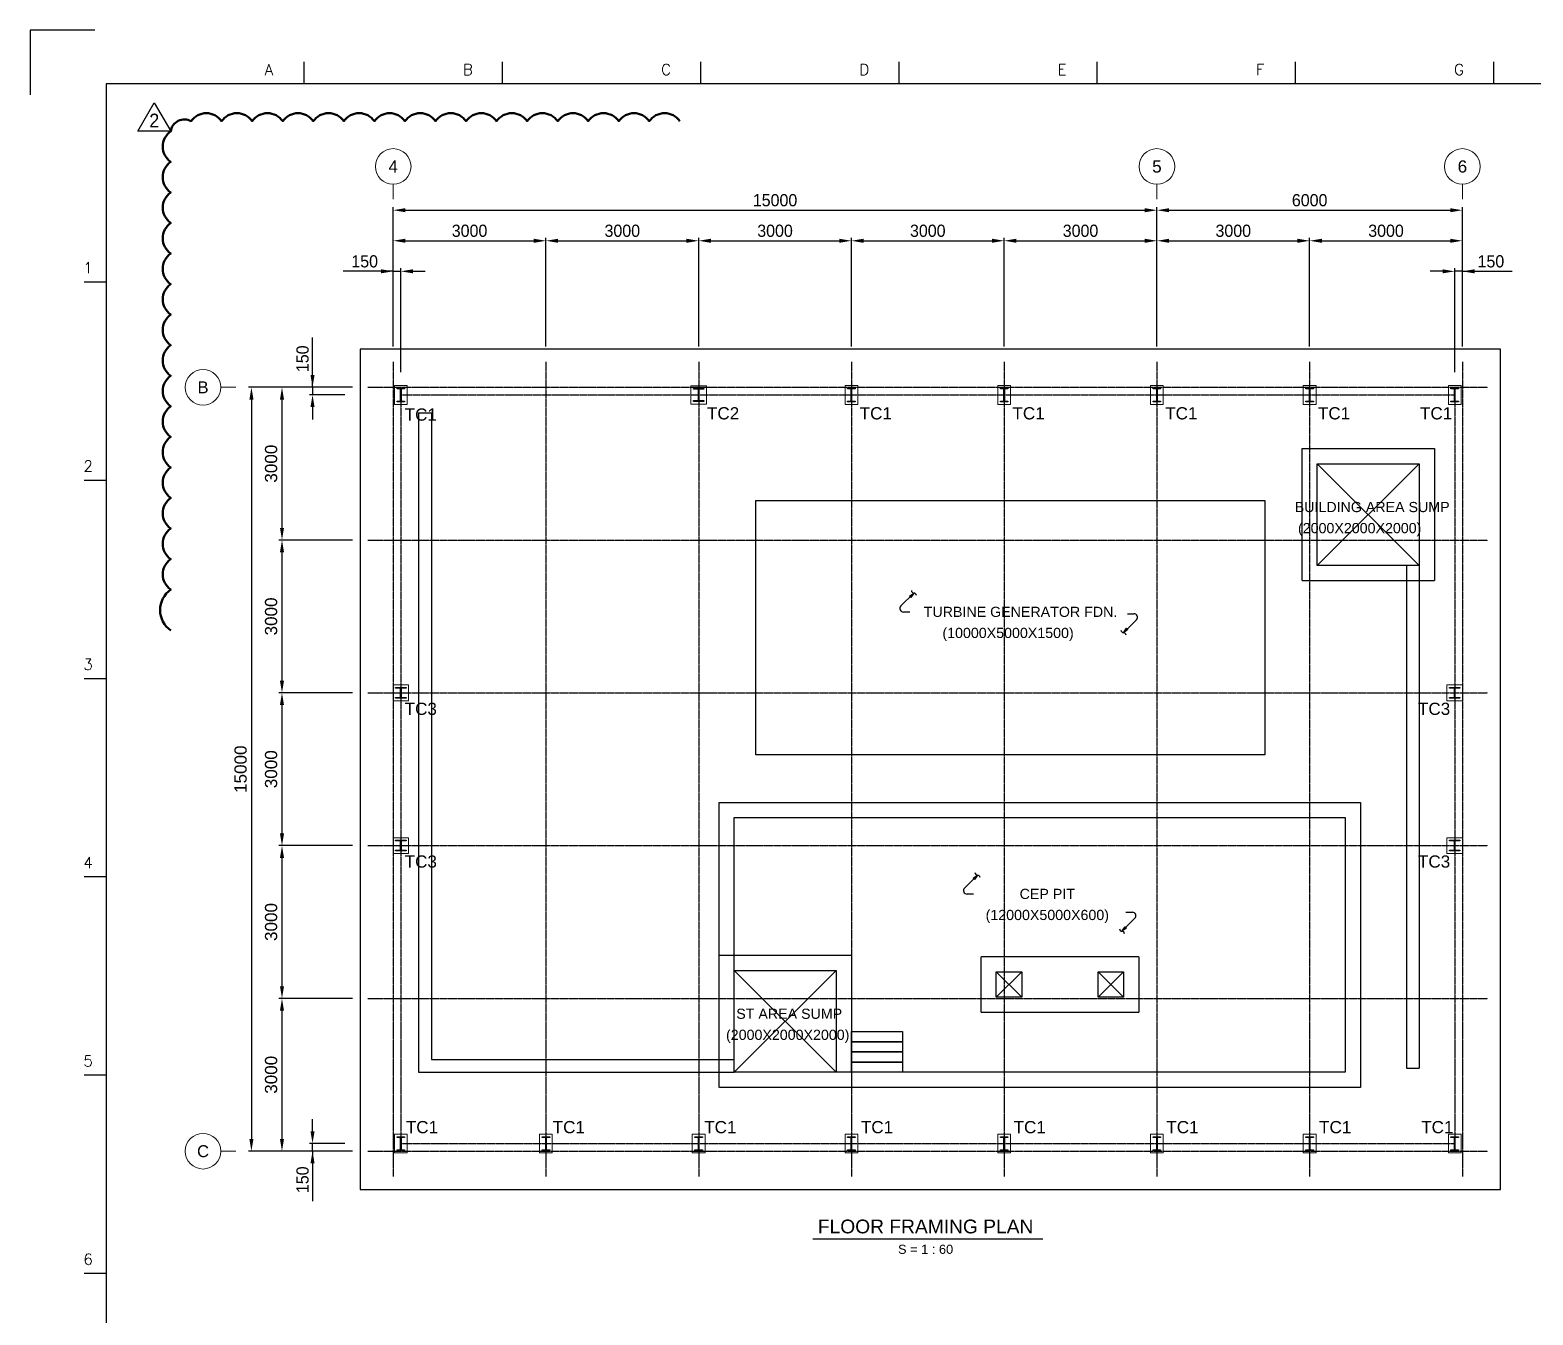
# Model space of a CAD drawing. Header units: millimetres. Extents: x 0 to 153097, y 17753 to 125268.
# Drawn here: x 0 to 29518, y 100038 to 125268 of the extents above; entities that cross this region are included whole.
import ezdxf
from ezdxf.enums import TextEntityAlignment as Align

# ---------------------------------------------------------------- set-up
doc = ezdxf.new("R2010")
doc.units = ezdxf.units.MM
doc.header["$LTSCALE"] = 50
for name, pattern in [('CENTER', [2, 1.25, -0.25, 0.25, -0.25]), ('HIDDEN', [0.375, 0.25, -0.125]), ('PHANTOM2', [31.75, 15.875, -3.175, 3.175, -3.175, 3.175, -3.175])]:
    doc.linetypes.add(name, pattern=pattern)
doc.layers.get('Defpoints').update_dxf_attribs({"color": 140})
for name, color, linetype in [('1', 7, 'Continuous'), ('1CEN', 20, 'CENTER'), ('C_BLOCK', 7, 'Continuous'), ('C_CEN', 1, 'CENTER'), ('C_CONC', 3, 'Continuous'), ('C_STEEL', 2, 'Continuous'), ('C_TEXT_01', 2, 'Continuous'), ('CONC', 3, 'Continuous'), ('DIM-SCALE', 7, 'Continuous'), ('TAN-TIT', 30, 'Continuous'), ('TITLE', 7, 'Continuous')]:
    doc.layers.add(name, color=color, linetype=linetype)
for name, color, linetype, lineweight in [('Base Plate', 2, 'Continuous', 0), ('C_MARK', 2, 'Continuous', 0), ('C_REV', 4, 'Continuous', 50)]:
    doc.layers.add(name, color=color, linetype=linetype, lineweight=lineweight)
doc.styles.add('Arial', font='arial.ttf')
doc.styles.add('COM', font='COMPLEX', dxfattribs={"height": 5})
doc.styles.add('돋움', font='')
doc.styles.get('돋움').set_extended_font_data('Dotum')
doc.dimstyles.new('일반도면_0050', dxfattribs={"dimtxt": 200, "dimasz": 200, "dimexe": 50, "dimexo": 250, "dimgap": 75, "dimtad": 1, "dimdec": 0, "dimzin": 0, "dimdsep": 46, "dimtxsty": 'Arial', "dimcen": -250, "dimclrd": 7, "dimclre": 7, "dimclrt": 2, "dimadec": 0, "dimazin": 0, "dimtfac": 1, "dimtdec": 0, "dimtix": 1, "dimtmove": 2, "dimatfit": 3, "dimfxl": 1, "dimtolj": 1, "dimtzin": 0, "dimarcsym": 0})
doc.dimstyles.new('일반도면_0060', dxfattribs={"dimtxt": 240, "dimasz": 240, "dimexe": 60, "dimexo": 300, "dimgap": 75, "dimtad": 1, "dimdec": 0, "dimzin": 0, "dimdsep": 46, "dimtxsty": '돋움', "dimcen": -300, "dimclrd": 7, "dimclre": 7, "dimclrt": 2, "dimadec": 8, "dimazin": 0, "dimtfac": 1, "dimtdec": 0, "dimtix": 1, "dimtmove": 2, "dimatfit": 3, "dimfxl": 1, "dimtolj": 1, "dimtzin": 0, "dimarcsym": 0})

# ---------------------------------------------------------------- blocks, each defined once
blk = doc.blocks.new('BORDER')
at = {"layer": 'TAN-TIT', "linetype": 'Continuous'}
for p, q in [((4241, 168200), (0, 168200)), ((0, 168200), (0, 163959))]:
    blk.add_line(p, q, dxfattribs=at)
at = {"layer": 'TAN-TIT'}
for p, q in [((17955, 164680), (17955, 166122)), ((30934, 164680), (30934, 166122)), ((43912, 164680), (43912, 166122)), ((56891, 164680), (56891, 166122)), ((69870, 164680), (69870, 166122)), ((82848, 164680), (82848, 166122)), ((95827, 164680), (95827, 166122)), ((4977, 164680), (4977, 3520)), ((232823, 164680), (4977, 164680)), ((4977, 151701), (3534, 151701)), ((4977, 138723), (3534, 138723)), ((4977, 125744), (3534, 125744)), ((4977, 112766), (3534, 112766)), ((4977, 99787), (3534, 99787)), ((4977, 86808), (3534, 86808))]:
    blk.add_line(p, q, dxfattribs=at)
at = {"layer": 'TAN-TIT', "style": 'COM'}
for s, p in [('A', (15359, 165257)), ('B', (28338, 165257)), ('C', (41317, 165257)), ('D', (54295, 165257)), ('E', (67274, 165257)), ('F', (80253, 165257)), ('G', (93231, 165257))]:
    blk.add_text(s, height=721, dxfattribs=at).set_placement(p)
for s, p in [('1', (4111, 152278)), ('1', (4111, 152278)), ('2', (4111, 139300)), ('3', (4111, 126321)), ('4', (4111, 113342)), ('5', (4111, 100364)), ('6', (4111, 87385))]:
    blk.add_text(s, height=721, dxfattribs=at).set_placement(p, align=Align.RIGHT)
blk = doc.blocks.new('cu')
at = {"layer": 'C_STEEL', "extrusion": (0, 0, -1)}
for p, q in [((-148, 267), (0, 267)), ((-148, 254), (-148, 267)), ((0, 254), (-148, 254)), ((-148, 13), (0, 13)), ((-148, 0), (-148, 13)), ((0, 0), (-148, 0)), ((-77.81, 254), (-70.19, 254)), ((-77.81, 13), (-77.81, 254)), ((-70.19, 13), (-77.81, 13)), ((-70.19, 254), (-70.19, 13)), ((0, 267), (0, 254)), ((0, 13), (0, 0)), ((5674, 262), (5878, 262)), ((5674, 246.3), (5674, 262)), ((5878, 246.3), (5674, 246.3)), ((5674, 20.7), (5878, 20.7)), ((5674, 5), (5674, 20.7)), ((5878, 5), (5674, 5)), ((5771.55, 246.3), (5780.45, 246.3)), ((5771.55, 20.7), (5771.55, 246.3)), ((5780.45, 20.7), (5771.55, 20.7)), ((5780.45, 246.3), (5780.45, 20.7)), ((5878, 262), (5878, 246.3)), ((5878, 20.7), (5878, 5)), ((8702, 267), (8850, 267)), ((8702, 254), (8702, 267)), ((8850, 254), (8702, 254)), ((8702, 13), (8850, 13)), ((8702, 0), (8702, 13)), ((8772.19, 254), (8779.81, 254)), ((8772.19, 13), (8772.19, 254)), ((8779.81, 13), (8772.19, 13)), ((8779.81, 254), (8779.81, 13)), ((8850, 267), (8850, 254)), ((8850, 13), (8850, 0)), ((11702, 267), (11850, 267)), ((11702, 254), (11702, 267)), ((11850, 254), (11702, 254)), ((11702, 13), (11850, 13)), ((11702, 0), (11702, 13)), ((11772.19, 254), (11779.81, 254)), ((11772.19, 13), (11772.19, 254)), ((11779.81, 13), (11772.19, 13)), ((11779.81, 254), (11779.81, 13)), ((11850, 267), (11850, 254)), ((11850, 13), (11850, 0)), ((14702, 267), (14850, 267)), ((14702, 254), (14702, 267)), ((14850, 254), (14702, 254)), ((14702, 13), (14850, 13)), ((14702, 0), (14702, 13)), ((14772.19, 254), (14779.81, 254)), ((14772.19, 13), (14772.19, 254)), ((14779.81, 13), (14772.19, 13)), ((14779.81, 254), (14779.81, 13)), ((14850, 267), (14850, 254)), ((14850, 13), (14850, 0)), ((17702, 267), (17850, 267)), ((17702, 254), (17702, 267)), ((17850, 254), (17702, 254)), ((17702, 13), (17850, 13)), ((17702, 0), (17702, 13)), ((17772.19, 254), (17779.81, 254)), ((17772.19, 13), (17772.19, 254)), ((17779.81, 13), (17772.19, 13)), ((17779.81, 254), (17779.81, 13)), ((17850, 267), (17850, 254)), ((17850, 13), (17850, 0)), ((20552, 267), (20700, 267)), ((20552, 254), (20552, 267)), ((20700, 254), (20552, 254)), ((20552, 13), (20700, 13)), ((20552, 0), (20552, 13)), ((20622.19, 254), (20629.81, 254)), ((20622.19, 13), (20622.19, 254)), ((20629.81, 13), (20622.19, 13)), ((20629.81, 254), (20629.81, 13)), ((20700, 267), (20700, 254)), ((20700, 13), (20700, 0)), ((8850, 0), (8702, 0)), ((11850, 0), (11702, 0)), ((14850, 0), (14702, 0)), ((17850, 0), (17702, 0)), ((20700, 0), (20552, 0)), ((-176.5, -5611.5), (28.5, -5611.5)), ((-176.5, -5625.7), (-176.5, -5611.5)), ((28.5, -5625.7), (-176.5, -5625.7)), ((-176.5, -5807.3), (28.5, -5807.3)), ((-176.5, -5821.5), (-176.5, -5807.3)), ((28.5, -5821.5), (-176.5, -5821.5)), ((-78.57, -5625.7), (-69.43, -5625.7)), ((-78.57, -5807.3), (-78.57, -5625.7)), ((-69.43, -5807.3), (-78.57, -5807.3)), ((-69.43, -5625.7), (-69.43, -5807.3)), ((28.5, -5611.5), (28.5, -5625.7)), ((28.5, -5807.3), (28.5, -5821.5)), ((20523.5, -5611.5), (20728.5, -5611.5)), ((20523.5, -5625.7), (20523.5, -5611.5)), ((20728.5, -5625.7), (20523.5, -5625.7)), ((20523.5, -5807.3), (20728.5, -5807.3)), ((20523.5, -5821.5), (20523.5, -5807.3)), ((20728.5, -5821.5), (20523.5, -5821.5)), ((20621.43, -5625.7), (20630.57, -5625.7)), ((20621.43, -5807.3), (20621.43, -5625.7)), ((20630.57, -5807.3), (20621.43, -5807.3)), ((20630.57, -5625.7), (20630.57, -5807.3)), ((20728.5, -5611.5), (20728.5, -5625.7)), ((20728.5, -5807.3), (20728.5, -5821.5)), ((-176.5, -8611.5), (28.5, -8611.5)), ((-176.5, -8625.7), (-176.5, -8611.5)), ((28.5, -8625.7), (-176.5, -8625.7)), ((-176.5, -8807.3), (28.5, -8807.3)), ((-176.5, -8821.5), (-176.5, -8807.3)), ((28.5, -8821.5), (-176.5, -8821.5)), ((-78.57, -8625.7), (-69.43, -8625.7)), ((-78.57, -8807.3), (-78.57, -8625.7)), ((-69.43, -8807.3), (-78.57, -8807.3)), ((-69.43, -8625.7), (-69.43, -8807.3)), ((28.5, -8611.5), (28.5, -8625.7)), ((28.5, -8807.3), (28.5, -8821.5)), ((20523.5, -8611.5), (20728.5, -8611.5)), ((20523.5, -8625.7), (20523.5, -8611.5)), ((20728.5, -8625.7), (20523.5, -8625.7)), ((20523.5, -8807.3), (20728.5, -8807.3)), ((20523.5, -8821.5), (20523.5, -8807.3)), ((20728.5, -8821.5), (20523.5, -8821.5)), ((20621.43, -8625.7), (20630.57, -8625.7)), ((20621.43, -8807.3), (20621.43, -8625.7)), ((20630.57, -8807.3), (20621.43, -8807.3)), ((20630.57, -8625.7), (20630.57, -8807.3)), ((20728.5, -8611.5), (20728.5, -8625.7)), ((20728.5, -8807.3), (20728.5, -8821.5)), ((-148, -14433), (0, -14433)), ((-148, -14446), (-148, -14433)), ((0, -14446), (-148, -14446)), ((-77.81, -14446), (-70.19, -14446)), ((-77.81, -14687), (-77.81, -14446)), ((-70.19, -14446), (-70.19, -14687)), ((0, -14433), (0, -14446)), ((2702, -14433), (2850, -14433)), ((2702, -14446), (2702, -14433)), ((2850, -14446), (2702, -14446)), ((2772.19, -14446), (2779.81, -14446)), ((2772.19, -14687), (2772.19, -14446)), ((2779.81, -14446), (2779.81, -14687)), ((2850, -14433), (2850, -14446)), ((5702, -14433), (5850, -14433)), ((5702, -14446), (5702, -14433)), ((5850, -14446), (5702, -14446)), ((5772.19, -14446), (5779.81, -14446)), ((5772.19, -14687), (5772.19, -14446)), ((5779.81, -14446), (5779.81, -14687)), ((5850, -14433), (5850, -14446)), ((8702, -14433), (8850, -14433)), ((8702, -14446), (8702, -14433)), ((8850, -14446), (8702, -14446)), ((8772.19, -14446), (8779.81, -14446)), ((8772.19, -14687), (8772.19, -14446)), ((8779.81, -14446), (8779.81, -14687)), ((8850, -14433), (8850, -14446)), ((11702, -14433), (11850, -14433)), ((11702, -14446), (11702, -14433)), ((11850, -14446), (11702, -14446)), ((11772.19, -14446), (11779.81, -14446)), ((11772.19, -14687), (11772.19, -14446)), ((11779.81, -14446), (11779.81, -14687)), ((11850, -14433), (11850, -14446)), ((14702, -14433), (14850, -14433)), ((14702, -14446), (14702, -14433)), ((14850, -14446), (14702, -14446)), ((14772.19, -14446), (14779.81, -14446)), ((14772.19, -14687), (14772.19, -14446)), ((14779.81, -14446), (14779.81, -14687)), ((14850, -14433), (14850, -14446)), ((17702, -14433), (17850, -14433)), ((17702, -14446), (17702, -14433)), ((17850, -14446), (17702, -14446)), ((17772.19, -14446), (17779.81, -14446)), ((17772.19, -14687), (17772.19, -14446)), ((17779.81, -14446), (17779.81, -14687)), ((17850, -14433), (17850, -14446)), ((20552, -14433), (20700, -14433)), ((20552, -14446), (20552, -14433)), ((20700, -14446), (20552, -14446)), ((20622.19, -14446), (20629.81, -14446)), ((20622.19, -14687), (20622.19, -14446)), ((20629.81, -14446), (20629.81, -14687)), ((20700, -14433), (20700, -14446)), ((-148, -14687), (0, -14687)), ((-148, -14700), (-148, -14687)), ((0, -14700), (-148, -14700)), ((-70.19, -14687), (-77.81, -14687)), ((0, -14687), (0, -14700)), ((2702, -14687), (2850, -14687)), ((2702, -14700), (2702, -14687)), ((2850, -14700), (2702, -14700)), ((2779.81, -14687), (2772.19, -14687)), ((2850, -14687), (2850, -14700)), ((5702, -14687), (5850, -14687)), ((5702, -14700), (5702, -14687)), ((5850, -14700), (5702, -14700)), ((5779.81, -14687), (5772.19, -14687)), ((5850, -14687), (5850, -14700)), ((8702, -14687), (8850, -14687)), ((8702, -14700), (8702, -14687)), ((8850, -14700), (8702, -14700)), ((8779.81, -14687), (8772.19, -14687)), ((8850, -14687), (8850, -14700)), ((11702, -14687), (11850, -14687)), ((11702, -14700), (11702, -14687)), ((11850, -14700), (11702, -14700)), ((11779.81, -14687), (11772.19, -14687)), ((11850, -14687), (11850, -14700)), ((14702, -14687), (14850, -14687)), ((14702, -14700), (14702, -14687)), ((14850, -14700), (14702, -14700)), ((14779.81, -14687), (14772.19, -14687)), ((14850, -14687), (14850, -14700)), ((17702, -14687), (17850, -14687)), ((17702, -14700), (17702, -14687)), ((17850, -14700), (17702, -14700)), ((17779.81, -14687), (17772.19, -14687)), ((17850, -14687), (17850, -14700)), ((20552, -14687), (20700, -14687)), ((20552, -14700), (20552, -14687)), ((20700, -14700), (20552, -14700)), ((20629.81, -14687), (20622.19, -14687)), ((20700, -14687), (20700, -14700))]:
    blk.add_line(p, q, dxfattribs=at)
blk = doc.blocks.new('c1')
at = {"layer": 'C_CEN', "color": 1, "ltscale": 0.1}
for p, q in [((-1250, 14700), (-1250, 0)), ((-1250, 14700), (19450, 14700)), ((19450, 14700), (19450, 0)), ((-1250, 0), (19450, 0))]:
    blk.add_line(p, q, dxfattribs=at)
at = {"layer": 'C_STEEL'}
blk.add_blockref('cu', (-1176, 14567), dxfattribs=at)
blk = doc.blocks.new('*D235')
at = {"layer": 'Defpoints', "color": 0}
for p in [(10132, 121131), (7132, 118754), (10132, 118754)]:
    blk.add_point(p, dxfattribs=at)
at = {"layer": 'DIM-SCALE', "color": 7, "lineweight": -2}
for p, q in [((7132, 119054), (7132, 121191)), ((7372, 121131), (9892, 121131)), ((10132, 119054), (10132, 121191))]:
    blk.add_line(p, q, dxfattribs=at)
at = {"layer": 'DIM-SCALE', "color": 7}
for points in [[(7372, 121171), (7372, 121091), (7132, 121131)], [(9892, 121171), (9892, 121091), (10132, 121131)]]:
    blk.add_solid(points, dxfattribs=at)
at = {"layer": 'DIM-SCALE', "color": 2, "insert": (8632, 121326), "char_height": 240, "attachment_point": 5, "style": '돋움'}
blk.add_mtext('\\A1;3000', dxfattribs=at)
blk = doc.blocks.new('*D236')
at = {"layer": 'Defpoints', "color": 0}
for p in [(13132, 121131), (10132, 118754), (13132, 118754)]:
    blk.add_point(p, dxfattribs=at)
at = {"layer": 'DIM-SCALE', "color": 7, "lineweight": -2}
for p, q in [((10132, 119054), (10132, 121191)), ((10372, 121131), (12892, 121131)), ((13132, 119054), (13132, 121191))]:
    blk.add_line(p, q, dxfattribs=at)
at = {"layer": 'DIM-SCALE', "color": 7}
for points in [[(10372, 121171), (10372, 121091), (10132, 121131)], [(12892, 121171), (12892, 121091), (13132, 121131)]]:
    blk.add_solid(points, dxfattribs=at)
at = {"layer": 'DIM-SCALE', "color": 2, "insert": (11632, 121326), "char_height": 240, "attachment_point": 5, "style": '돋움'}
blk.add_mtext('\\A1;3000', dxfattribs=at)
blk = doc.blocks.new('*D237')
at = {"layer": 'Defpoints', "color": 0}
for p in [(16132, 121131), (13132, 118754), (16132, 118754)]:
    blk.add_point(p, dxfattribs=at)
at = {"layer": 'DIM-SCALE', "color": 7, "lineweight": -2}
for p, q in [((13132, 119054), (13132, 121191)), ((13372, 121131), (15892, 121131)), ((16132, 119054), (16132, 121191))]:
    blk.add_line(p, q, dxfattribs=at)
at = {"layer": 'DIM-SCALE', "color": 7}
for points in [[(13372, 121171), (13372, 121091), (13132, 121131)], [(15892, 121171), (15892, 121091), (16132, 121131)]]:
    blk.add_solid(points, dxfattribs=at)
at = {"layer": 'DIM-SCALE', "color": 2, "insert": (14632, 121326), "char_height": 240, "attachment_point": 5, "style": '돋움'}
blk.add_mtext('\\A1;3000', dxfattribs=at)
blk = doc.blocks.new('*D238')
at = {"layer": 'Defpoints', "color": 0}
for p in [(19132, 121131), (16132, 118754), (19132, 118754)]:
    blk.add_point(p, dxfattribs=at)
at = {"layer": 'DIM-SCALE', "color": 7, "lineweight": -2}
for p, q in [((16132, 119054), (16132, 121191)), ((16372, 121131), (18892, 121131)), ((19132, 119054), (19132, 121191))]:
    blk.add_line(p, q, dxfattribs=at)
at = {"layer": 'DIM-SCALE', "color": 7}
for points in [[(16372, 121171), (16372, 121091), (16132, 121131)], [(18892, 121171), (18892, 121091), (19132, 121131)]]:
    blk.add_solid(points, dxfattribs=at)
at = {"layer": 'DIM-SCALE', "color": 2, "insert": (17632, 121326), "char_height": 240, "attachment_point": 5, "style": '돋움'}
blk.add_mtext('\\A1;3000', dxfattribs=at)
blk = doc.blocks.new('*D239')
at = {"layer": 'Defpoints', "color": 0}
for p in [(22132, 121131), (19132, 118754), (22132, 118754)]:
    blk.add_point(p, dxfattribs=at)
at = {"layer": 'DIM-SCALE', "color": 7, "lineweight": -2}
for p, q in [((19132, 119054), (19132, 121191)), ((19372, 121131), (21892, 121131)), ((22132, 119054), (22132, 121191))]:
    blk.add_line(p, q, dxfattribs=at)
at = {"layer": 'DIM-SCALE', "color": 7}
for points in [[(19372, 121171), (19372, 121091), (19132, 121131)], [(21892, 121171), (21892, 121091), (22132, 121131)]]:
    blk.add_solid(points, dxfattribs=at)
at = {"layer": 'DIM-SCALE', "color": 2, "insert": (20632, 121326), "char_height": 240, "attachment_point": 5, "style": '돋움'}
blk.add_mtext('\\A1;3000', dxfattribs=at)
blk = doc.blocks.new('*D240')
at = {"layer": 'Defpoints', "color": 0}
for p in [(25132, 121131), (22132, 118754), (25132, 118754)]:
    blk.add_point(p, dxfattribs=at)
at = {"layer": 'DIM-SCALE', "color": 7, "lineweight": -2}
for p, q in [((22132, 119054), (22132, 121191)), ((22372, 121131), (24892, 121131)), ((25132, 119054), (25132, 121191))]:
    blk.add_line(p, q, dxfattribs=at)
at = {"layer": 'DIM-SCALE', "color": 7}
for points in [[(22372, 121171), (22372, 121091), (22132, 121131)], [(24892, 121171), (24892, 121091), (25132, 121131)]]:
    blk.add_solid(points, dxfattribs=at)
at = {"layer": 'DIM-SCALE', "color": 2, "insert": (23632, 121326), "char_height": 240, "attachment_point": 5, "style": '돋움'}
blk.add_mtext('\\A1;3000', dxfattribs=at)
blk = doc.blocks.new('*D241')
at = {"layer": 'Defpoints', "color": 0}
for p in [(28132, 121131), (25132, 118754), (28132, 118754)]:
    blk.add_point(p, dxfattribs=at)
at = {"layer": 'DIM-SCALE', "color": 7, "lineweight": -2}
for p, q in [((25132, 119054), (25132, 121191)), ((25372, 121131), (27892, 121131)), ((28132, 119054), (28132, 121191))]:
    blk.add_line(p, q, dxfattribs=at)
at = {"layer": 'DIM-SCALE', "color": 7}
for points in [[(25372, 121171), (25372, 121091), (25132, 121131)], [(27892, 121171), (27892, 121091), (28132, 121131)]]:
    blk.add_solid(points, dxfattribs=at)
at = {"layer": 'DIM-SCALE', "color": 2, "insert": (26632, 121326), "char_height": 240, "attachment_point": 5, "style": '돋움'}
blk.add_mtext('\\A1;3000', dxfattribs=at)
blk = doc.blocks.new('*D242')
at = {"layer": 'Defpoints', "color": 0}
for p in [(22132, 121731), (7132, 118754), (22132, 118754)]:
    blk.add_point(p, dxfattribs=at)
at = {"layer": 'DIM-SCALE', "color": 7, "lineweight": -2}
for p, q in [((7132, 119054), (7132, 121791)), ((7372, 121731), (21892, 121731)), ((22132, 119054), (22132, 121791))]:
    blk.add_line(p, q, dxfattribs=at)
at = {"layer": 'DIM-SCALE', "color": 7}
for points in [[(7372, 121771), (7372, 121691), (7132, 121731)], [(21892, 121771), (21892, 121691), (22132, 121731)]]:
    blk.add_solid(points, dxfattribs=at)
at = {"layer": 'DIM-SCALE', "color": 2, "insert": (14632, 121926), "char_height": 240, "attachment_point": 5, "style": '돋움'}
blk.add_mtext('\\A1;15000', dxfattribs=at)
blk = doc.blocks.new('*D243')
at = {"layer": 'Defpoints', "color": 0}
for p in [(28132, 121731), (22132, 118754), (28132, 118754)]:
    blk.add_point(p, dxfattribs=at)
at = {"layer": 'DIM-SCALE', "color": 7, "lineweight": -2}
for p, q in [((22132, 119054), (22132, 121791)), ((22372, 121731), (27892, 121731)), ((28132, 119054), (28132, 121791))]:
    blk.add_line(p, q, dxfattribs=at)
at = {"layer": 'DIM-SCALE', "color": 7}
for points in [[(22372, 121771), (22372, 121691), (22132, 121731)], [(27892, 121771), (27892, 121691), (28132, 121731)]]:
    blk.add_solid(points, dxfattribs=at)
at = {"layer": 'DIM-SCALE', "color": 2, "insert": (25132, 121926), "char_height": 240, "attachment_point": 5, "style": '돋움'}
blk.add_mtext('\\A1;6000', dxfattribs=at)
blk = doc.blocks.new('*D244')
at = {"layer": 'Defpoints', "color": 0}
for p in [(7282, 120531), (7132, 118754), (7282, 118254)]:
    blk.add_point(p, dxfattribs=at)
at = {"layer": 'DIM-SCALE', "color": 7, "lineweight": -2}
for p, q in [((6892, 120531), (6652, 120531)), ((7132, 119054), (7132, 120591)), ((7132, 120531), (7282, 120531)), ((7282, 118554), (7282, 120591)), ((7522, 120531), (7762, 120531))]:
    blk.add_line(p, q, dxfattribs=at)
at = {"layer": 'DIM-SCALE', "color": 7}
for points in [[(6892, 120571), (6892, 120491), (7132, 120531)], [(7522, 120571), (7522, 120491), (7282, 120531)]]:
    blk.add_solid(points, dxfattribs=at)
at = {"layer": 'DIM-SCALE', "color": 2, "insert": (6572, 120726), "char_height": 240, "attachment_point": 5, "style": '돋움'}
blk.add_mtext('\\A1;150', dxfattribs=at)
blk = doc.blocks.new('*D245')
at = {"layer": 'Defpoints', "color": 0}
for p in [(27982, 120531), (28132, 118754), (27982, 118254)]:
    blk.add_point(p, dxfattribs=at)
at = {"layer": 'DIM-SCALE', "color": 7, "lineweight": -2}
for p, q in [((27742, 120531), (27502, 120531)), ((27982, 118554), (27982, 120591)), ((28132, 120531), (27982, 120531)), ((28132, 119054), (28132, 120591)), ((28372, 120531), (28612, 120531))]:
    blk.add_line(p, q, dxfattribs=at)
at = {"layer": 'DIM-SCALE', "color": 7}
for points in [[(27742, 120571), (27742, 120491), (27982, 120531)], [(28372, 120571), (28372, 120491), (28132, 120531)]]:
    blk.add_solid(points, dxfattribs=at)
at = {"layer": 'DIM-SCALE', "color": 2, "insert": (28692, 120726), "char_height": 240, "attachment_point": 5, "style": '돋움'}
blk.add_mtext('\\A1;150', dxfattribs=at)
blk = doc.blocks.new('*D246')
at = {"layer": 'Defpoints', "color": 0}
for p in [(6632, 118254), (4948, 115254), (6632, 115254)]:
    blk.add_point(p, dxfattribs=at)
at = {"layer": 'DIM-SCALE', "color": 7, "lineweight": -2}
for p, q in [((6332, 118254), (4888, 118254)), ((4948, 118014), (4948, 115494)), ((6332, 115254), (4888, 115254))]:
    blk.add_line(p, q, dxfattribs=at)
at = {"layer": 'DIM-SCALE', "color": 7}
for points in [[(4908, 118014), (4988, 118014), (4948, 118254)], [(4908, 115494), (4988, 115494), (4948, 115254)]]:
    blk.add_solid(points, dxfattribs=at)
at = {"layer": 'DIM-SCALE', "color": 2, "insert": (4735, 116754), "char_height": 240, "attachment_point": 5, "rotation": 90, "style": 'Arial'}
blk.add_mtext('\\A1;3000', dxfattribs=at)
blk = doc.blocks.new('*D247')
at = {"layer": 'Defpoints', "color": 0}
for p in [(6632, 115254), (4948, 112254), (6632, 112254)]:
    blk.add_point(p, dxfattribs=at)
at = {"layer": 'DIM-SCALE', "color": 7, "lineweight": -2}
for p, q in [((6332, 115254), (4888, 115254)), ((4948, 115014), (4948, 112494)), ((6332, 112254), (4888, 112254))]:
    blk.add_line(p, q, dxfattribs=at)
at = {"layer": 'DIM-SCALE', "color": 7}
for points in [[(4908, 115014), (4988, 115014), (4948, 115254)], [(4908, 112494), (4988, 112494), (4948, 112254)]]:
    blk.add_solid(points, dxfattribs=at)
at = {"layer": 'DIM-SCALE', "color": 2, "insert": (4735, 113754), "char_height": 240, "attachment_point": 5, "rotation": 90, "style": 'Arial'}
blk.add_mtext('\\A1;3000', dxfattribs=at)
blk = doc.blocks.new('*D248')
at = {"layer": 'Defpoints', "color": 0}
for p in [(6632, 112254), (4948, 109254), (6632, 109254)]:
    blk.add_point(p, dxfattribs=at)
at = {"layer": 'DIM-SCALE', "color": 7, "lineweight": -2}
for p, q in [((6332, 112254), (4888, 112254)), ((4948, 112014), (4948, 109494)), ((6332, 109254), (4888, 109254))]:
    blk.add_line(p, q, dxfattribs=at)
at = {"layer": 'DIM-SCALE', "color": 7}
for points in [[(4908, 112014), (4988, 112014), (4948, 112254)], [(4908, 109494), (4988, 109494), (4948, 109254)]]:
    blk.add_solid(points, dxfattribs=at)
at = {"layer": 'DIM-SCALE', "color": 2, "insert": (4735, 110754), "char_height": 240, "attachment_point": 5, "rotation": 90, "style": 'Arial'}
blk.add_mtext('\\A1;3000', dxfattribs=at)
blk = doc.blocks.new('*D249')
at = {"layer": 'Defpoints', "color": 0}
for p in [(6632, 109254), (4948, 106254), (6632, 106254)]:
    blk.add_point(p, dxfattribs=at)
at = {"layer": 'DIM-SCALE', "color": 7, "lineweight": -2}
for p, q in [((6332, 109254), (4888, 109254)), ((4948, 109014), (4948, 106494)), ((6332, 106254), (4888, 106254))]:
    blk.add_line(p, q, dxfattribs=at)
at = {"layer": 'DIM-SCALE', "color": 7}
for points in [[(4908, 109014), (4988, 109014), (4948, 109254)], [(4908, 106494), (4988, 106494), (4948, 106254)]]:
    blk.add_solid(points, dxfattribs=at)
at = {"layer": 'DIM-SCALE', "color": 2, "insert": (4735, 107754), "char_height": 240, "attachment_point": 5, "rotation": 90, "style": 'Arial'}
blk.add_mtext('\\A1;3000', dxfattribs=at)
blk = doc.blocks.new('*D250')
at = {"layer": 'Defpoints', "color": 0}
for p in [(6632, 106254), (4948, 103254), (6632, 103254)]:
    blk.add_point(p, dxfattribs=at)
at = {"layer": 'DIM-SCALE', "color": 7, "lineweight": -2}
for p, q in [((6332, 106254), (4888, 106254)), ((4948, 106014), (4948, 103494)), ((6332, 103254), (4888, 103254))]:
    blk.add_line(p, q, dxfattribs=at)
at = {"layer": 'DIM-SCALE', "color": 7}
for points in [[(4908, 106014), (4988, 106014), (4948, 106254)], [(4908, 103494), (4988, 103494), (4948, 103254)]]:
    blk.add_solid(points, dxfattribs=at)
at = {"layer": 'DIM-SCALE', "color": 2, "insert": (4735, 104754), "char_height": 240, "attachment_point": 5, "rotation": 90, "style": 'Arial'}
blk.add_mtext('\\A1;3000', dxfattribs=at)
blk = doc.blocks.new('*D251')
at = {"layer": 'Defpoints', "color": 0}
for p in [(6632, 118254), (4348, 103254), (6632, 103254)]:
    blk.add_point(p, dxfattribs=at)
at = {"layer": 'DIM-SCALE', "color": 7, "lineweight": -2}
for p, q in [((6332, 118254), (4288, 118254)), ((4348, 118014), (4348, 103494)), ((6332, 103254), (4288, 103254))]:
    blk.add_line(p, q, dxfattribs=at)
at = {"layer": 'DIM-SCALE', "color": 7}
for points in [[(4308, 118014), (4388, 118014), (4348, 118254)], [(4308, 103494), (4388, 103494), (4348, 103254)]]:
    blk.add_solid(points, dxfattribs=at)
at = {"layer": 'DIM-SCALE', "color": 2, "insert": (4136, 110754), "char_height": 240, "attachment_point": 5, "rotation": 90, "style": 'Arial'}
blk.add_mtext('\\A1;15000', dxfattribs=at)
blk = doc.blocks.new('S1')
at = {"layer": 'C_BLOCK', "color": 1, "linetype": 'Continuous'}
for p, q in [((1.58, 7.47), (-3.5, 2.39)), ((-0.15, 6.23), (1.58, 7.47)), ((0.1, 5.98), (-0.15, 6.23)), ((-0.04, 6.22), (1.28, 7.17)), ((-0.04, 6.22), (0.33, 5.84)), ((0.06, 6.21), (0.98, 6.87)), ((0.06, 6.21), (0.33, 5.95)), ((0.1, 5.98), (0.34, 5.74)), ((0.17, 6.21), (0.68, 6.57)), ((0.17, 6.21), (0.32, 6.06)), ((0.68, 6.57), (0.32, 6.06)), ((1.28, 7.17), (0.33, 5.84)), ((0.98, 6.87), (0.33, 5.95)), ((1.58, 7.47), (0.34, 5.74)), ((0, 0), (-2.51, 0))]:
    blk.add_line(p, q, dxfattribs=at)
for centre, radius, start, end in [((1.61, 8.49), 1.02, 181.79022, 268.20448), ((1.55, 6.45), 1.02, 1.79022, 88.20448), ((-2.51, 1.4), 1.4, 135, 270)]:
    blk.add_arc(centre, radius, start, end, dxfattribs=at)
blk = doc.blocks.new('A$C63086EBF')
at = {"layer": 'C_CONC', "color": 3}
for p, q in [((1150, -1250), (1150, -14200)), ((1150, -1250), (1400, -1250)), ((1400, -1250), (1400, -13950)), ((20550, -4250), (20550, -14120)), ((20800, -4250), (20800, -14120)), ((1400, -13950), (7350, -13950)), ((20550, -14120), (20800, -14120)), ((1150, -14200), (7350, -14200))]:
    blk.add_line(p, q, dxfattribs=at)
blk = doc.blocks.new('*D340')
at = {"layer": 'Defpoints', "color": 0}
for p in [(5548, 118104), (6482, 118254), (6482, 118104)]:
    blk.add_point(p, dxfattribs=at)
at = {"layer": 'DIM-SCALE', "color": 7, "lineweight": -2}
for p, q in [((5548, 118494), (5548, 118734)), ((6182, 118254), (5488, 118254)), ((6182, 118104), (5488, 118104)), ((5548, 118254), (5548, 118104)), ((5548, 117864), (5548, 117624))]:
    blk.add_line(p, q, dxfattribs=at)
at = {"layer": 'DIM-SCALE', "color": 7}
for points in [[(5508, 118494), (5588, 118494), (5548, 118254)], [(5508, 117864), (5588, 117864), (5548, 118104)]]:
    blk.add_solid(points, dxfattribs=at)
at = {"layer": 'DIM-SCALE', "color": 2, "insert": (5353, 118814), "char_height": 240, "attachment_point": 5, "rotation": 90, "style": '돋움'}
blk.add_mtext('\\A1;150', dxfattribs=at)
blk = doc.blocks.new('*D341')
at = {"layer": 'Defpoints', "color": 0}
for p in [(5548, 103404), (6482, 103404), (6482, 103254)]:
    blk.add_point(p, dxfattribs=at)
at = {"layer": 'DIM-SCALE', "color": 7, "lineweight": -2}
for p, q in [((5548, 103644), (5548, 103884)), ((6182, 103404), (5488, 103404)), ((5548, 103254), (5548, 103404)), ((6182, 103254), (5488, 103254)), ((5548, 103014), (5548, 102774))]:
    blk.add_line(p, q, dxfattribs=at)
at = {"layer": 'DIM-SCALE', "color": 7}
for points in [[(5508, 103644), (5588, 103644), (5548, 103404)], [(5508, 103014), (5588, 103014), (5548, 103254)]]:
    blk.add_solid(points, dxfattribs=at)
at = {"layer": 'DIM-SCALE', "color": 2, "insert": (5353, 102693), "char_height": 240, "attachment_point": 5, "rotation": 90, "style": '돋움'}
blk.add_mtext('\\A1;150', dxfattribs=at)

msp = doc.modelspace()

# ---------------------------------------------------------------- linework, layer by layer
at = {"layer": '1CEN', "color": 1, "ltscale": 50}
for p, q in [((27282.18, 116753.54), (25281.44, 114753.54)), ((27282.18, 114753.54), (25282.18, 116753.54)), ((15832.18, 106803.54), (13832.18, 104803.54)), ((15832.18, 104803.54), (13832.18, 106803.54)), ((19478.29, 106778.87), (18978.29, 106278.87)), ((18978.29, 106778.87), (19478.29, 106278.87)), ((21478.29, 106778.87), (20978.29, 106278.87)), ((20978.29, 106778.87), (21478.29, 106278.87))]:
    msp.add_line(p, q, dxfattribs=at)
at = {"layer": 'Base Plate'}
for points in [[(7157.18, 118288.54), (7407.18, 118288.54), (7407.18, 117918.54), (7157.18, 117918.54)], [(12979.68, 118283.54), (13284.68, 118283.54), (13284.68, 117923.54), (12979.68, 117923.54)], [(16007.18, 118288.54), (16257.18, 118288.54), (16257.18, 117918.54), (16007.18, 117918.54)], [(19007.18, 118288.54), (19257.18, 118288.54), (19257.18, 117918.54), (19007.18, 117918.54)], [(22007.18, 118288.54), (22257.18, 118288.54), (22257.18, 117918.54), (22007.18, 117918.54)], [(25007.18, 118288.54), (25257.18, 118288.54), (25257.18, 117918.54), (25007.18, 117918.54)], [(27857.18, 118288.54), (28107.18, 118288.54), (28107.18, 117918.54), (27857.18, 117918.54)], [(7129.68, 112408.54), (7434.68, 112408.54), (7434.68, 112098.54), (7129.68, 112098.54)], [(27829.68, 112408.54), (28134.68, 112408.54), (28134.68, 112098.54), (27829.68, 112098.54)], [(7129.68, 109408.54), (7434.68, 109408.54), (7434.68, 109098.54), (7129.68, 109098.54)], [(27829.68, 109408.54), (28134.68, 109408.54), (28134.68, 109098.54), (27829.68, 109098.54)], [(7157.18, 103218.54), (7407.18, 103218.54), (7407.18, 103588.54), (7157.18, 103588.54)], [(10007.18, 103218.54), (10257.18, 103218.54), (10257.18, 103588.54), (10007.18, 103588.54)], [(13007.18, 103218.54), (13257.18, 103218.54), (13257.18, 103588.54), (13007.18, 103588.54)], [(16007.18, 103218.54), (16257.18, 103218.54), (16257.18, 103588.54), (16007.18, 103588.54)], [(19007.18, 103218.54), (19257.18, 103218.54), (19257.18, 103588.54), (19007.18, 103588.54)], [(22007.18, 103218.54), (22257.18, 103218.54), (22257.18, 103588.54), (22007.18, 103588.54)], [(25007.18, 103218.54), (25257.18, 103218.54), (25257.18, 103588.54), (25007.18, 103588.54)], [(27857.18, 103218.54), (28107.18, 103218.54), (28107.18, 103588.54), (27857.18, 103588.54)]]:
    msp.add_lwpolyline(points, close=True, dxfattribs=at)
at = {"layer": 'C_BLOCK', "color": 1, "lineweight": 0}
for p, q in [((7132.18, 122239.66), (7132.18, 121947.99)), ((22132.18, 122239.66), (22132.18, 121947.99)), ((28132.18, 122239.66), (28132.18, 121947.99)), ((3747.28, 118253.54), (4038.95, 118253.54)), ((3747.28, 103253.54), (4038.95, 103253.54))]:
    msp.add_line(p, q, dxfattribs=at)
for centre in [(7132.18, 122589.66), (22132.18, 122589.66), (28132.18, 122589.66), (3397.28, 118253.54), (3397.28, 103253.54)]:
    msp.add_circle(centre, 350, dxfattribs=at)
at = {"layer": 'C_CEN', "color": 8, "ltscale": 0.1}
for p, q in [((7132.18, 118753.54), (7132.18, 102753.54)), ((10132.18, 118753.54), (10132.18, 102753.54)), ((13132.18, 118753.54), (13132.18, 102753.54)), ((16132.18, 118753.54), (16132.18, 102753.54)), ((19132.18, 118753.54), (19132.18, 102753.54)), ((22132.18, 118753.54), (22132.18, 102753.54)), ((25132.18, 118753.54), (25132.18, 102753.54)), ((28132.18, 118753.54), (28132.18, 102753.54)), ((6632.18, 118253.54), (28632.18, 118253.54)), ((6632.18, 115253.54), (28632.18, 115253.54)), ((6632.18, 112253.54), (28632.18, 112253.54)), ((6632.18, 109253.54), (28632.18, 109253.54)), ((6632.18, 106253.54), (28632.18, 106253.54)), ((6632.18, 103253.54), (28632.18, 103253.54))]:
    msp.add_line(p, q, dxfattribs=at)
at = {"layer": 'C_CONC', "color": 3}
msp.add_lwpolyline([(6482.18, 102503.54), (28882.18, 102503.54), (28882.18, 119003.54), (6482.18, 119003.54)], close=True, dxfattribs=at)
at = {"layer": 'C_CONC', "color": 3, "elevation": 0}
for points in [[(25282.18, 116753.54), (27282.18, 116753.54), (27282.18, 114753.54), (25282.18, 114753.54)], [(14252.19, 116033.54), (24252.19, 116033.54), (24252.19, 111033.54), (14252.19, 111033.54)], [(13832.18, 109803.54), (25832.18, 109803.54), (25832.18, 104803.54), (13832.18, 104803.54)], [(13832.18, 106803.54), (15832.18, 106803.54), (15832.18, 104803.54), (13832.18, 104803.54)], [(18978.29, 106778.87), (19478.29, 106778.87), (19478.29, 106278.87), (18978.29, 106278.87)], [(20978.29, 106778.87), (21478.29, 106778.87), (21478.29, 106278.87), (20978.29, 106278.87)]]:
    msp.add_lwpolyline(points, close=True, dxfattribs=at)
at = {"layer": 'C_REV', "lineweight": 30}
msp.add_lwpolyline([(2439.52, 123840.07), (2762.83, 123280.07), (2116.2, 123280.07)], close=True, dxfattribs=at)
at = {"layer": 'C_REV'}
msp.add_lwpolyline([(12762.83, 123480.07, 0.52056705), (12162.83, 123480.07, 0.52056705), (11562.83, 123480.07, 0.52056705), (10962.83, 123480.07, 0.52056705), (10362.83, 123480.07, 0.52056705), (9762.83, 123480.07, 0.52056705), (9162.83, 123480.07, 0.52056705), (8562.83, 123480.07, 0.52056705), (7962.83, 123480.07, 0.52056705), (7362.83, 123480.07, 0.52056705), (6762.83, 123480.07, 0.52056705), (6162.83, 123480.07, 0.52056705), (5562.83, 123480.07, 0.52056705), (4962.83, 123480.07, 0.52056705), (4362.83, 123480.07, 0.52056705), (3762.83, 123480.07, 0.52056705), (3162.83, 123480.07, 0.52056705), (2762.83, 123280.07, 0.52056705), (2762.83, 122680.07, 0.52056705), (2762.83, 122080.07, 0.52056705), (2762.83, 121480.07, 0.52056705), (2762.83, 120880.07, 0.52056705), (2762.83, 120280.07, 0.52056705), (2762.83, 119680.07, 0.52056705), (2762.83, 119080.07, 0.52056705), (2762.83, 118480.07, 0.52056705), (2762.83, 117880.07, 0.52056705), (2762.83, 117280.07, 0.52056705), (2762.83, 116680.07, 0.52056705), (2762.83, 116080.07, 0.52056705), (2762.83, 115480.07, 0.52056705), (2762.83, 114880.07, 0.52056705), (2762.83, 114280.07, 0.52056705), (2762.83, 113480.07, 0.52056705)], format="xyb", dxfattribs=at)
at = {"layer": 'CONC', "linetype": 'HIDDEN', "ltscale": 0.1, "elevation": 0}
for points in [[(24982.18, 117053.54), (27582.18, 117053.54), (27582.18, 114453.54), (24982.18, 114453.54)], [(13532.18, 110103.54), (26132.18, 110103.54), (26132.18, 104503.54), (13532.18, 104503.54)], [(18678.29, 107078.87), (21778.29, 107078.87), (21778.29, 105978.87), (18678.29, 105978.87)]]:
    msp.add_lwpolyline(points, close=True, dxfattribs=at)
msp.add_lwpolyline([(13532.18, 107103.54), (16132.18, 107103.54), (16132.18, 104503.54)], dxfattribs=at)
at = {"layer": 'CONC', "elevation": 0}
for points in [[(16132.18, 105403.54), (16132.18, 105603.54), (17132.18, 105603.54), (17132.18, 105403.54)], [(16132.18, 105203.54), (16132.18, 105403.54), (17132.18, 105403.54), (17132.18, 105203.54)], [(16132.18, 105003.54), (16132.18, 105203.54), (17132.18, 105203.54), (17132.18, 105003.54)], [(16132.18, 104803.54), (16132.18, 105003.54), (17132.18, 105003.54), (17132.18, 104803.54)]]:
    msp.add_lwpolyline(points, close=True, dxfattribs=at)
at = {"layer": 'DIM-SCALE'}
for p, q in [((7132.18, 120531.19), (6151.5, 120531.19)), ((28132.18, 120531.19), (29112.87, 120531.19)), ((5548.04, 118253.54), (5548.04, 119234.22)), ((5548.04, 103253.54), (5548.04, 102272.85))]:
    msp.add_line(p, q, dxfattribs=at)
at = {"layer": 'TITLE', "color": 1, "linetype": 'Continuous'}
msp.add_line((19888.52, 101528.53), (15375.85, 101528.53), dxfattribs=at)

# ---------------------------------------------------------------- block references
at = {"layer": '1', "xscale": 0.3, "yscale": 0.3, "zscale": 0.3}
msp.add_blockref('BORDER', (0, 74808.42), dxfattribs=at)
at = {"layer": '1CEN'}
msp.add_blockref('c1', (8531.88, 103403.54), dxfattribs=at)
at = {"layer": 'C_BLOCK', "color": 7, "linetype": 'Continuous', "lineweight": 0, "xscale": 50, "yscale": 50, "zscale": 50}
for p in [(17279.57, 113839.78), (18529.31, 108301.34)]:
    msp.add_blockref('S1', p, dxfattribs=at)
at = {"layer": 'C_BLOCK', "color": 7, "linetype": 'Continuous', "lineweight": 0, "xscale": 50, "yscale": 50, "zscale": 50, "rotation": 180}
for p in [(21555.01, 113808.3), (21525, 107946.38)]:
    msp.add_blockref('S1', p, dxfattribs=at)
at = {"layer": 'C_CONC', "linetype": 'PHANTOM2', "ltscale": 2}
msp.add_blockref('A$C63086EBF', (6482.18, 119003.54), dxfattribs=at)

# ---------------------------------------------------------------- texts
at = {"layer": 'C_BLOCK', "color": 3, "linetype": 'Continuous', "lineweight": 13, "style": 'Arial'}
for s, p in [('B', (3397.28, 118253.54)), ('C', (3397.28, 103253.54))]:
    msp.add_text(s, height=233.33, dxfattribs=at).set_placement(p, align=Align.MIDDLE_CENTER)
at = {"layer": 'C_MARK', "color": 4, "style": '돋움'}
msp.add_text('2', height=270, dxfattribs=at).set_placement((2439.52, 123491.53), align=Align.MIDDLE_CENTER)
at = {"layer": 'C_TEXT_01', "color": 3, "style": 'Arial'}
for s, p in [('4', (7132.18, 122589.66)), ('5', (22132.18, 122589.66)), ('6', (28132.18, 122589.66))]:
    msp.add_text(s, height=240, dxfattribs=at).set_placement(p, align=Align.MIDDLE_CENTER)
at = {"layer": 'C_TEXT_01', "style": 'Arial'}
for s, p in [('TC1', (7674.43, 117718.19)), ('TC2', (13611.54, 117743.08)), ('TC1', (16611.54, 117743.08)), ('TC1', (19611.54, 117743.08)), ('TC1', (22611.54, 117743.08)), ('TC1', (25611.54, 117743.08)), ('TC1', (27616.44, 117743.08)), ('TC3', (7674.43, 111940.5)), ('TC3', (27576.26, 111940.5)), ('TC3', (7674.43, 108941.79)), ('TC3', (27576.26, 108941.79)), ('TC1', (7697.16, 103726.38)), ('TC1', (10582.27, 103726.38)), ('TC1', (13556.99, 103726.38)), ('TC1', (16634.26, 103726.38)), ('TC1', (19634.26, 103726.38)), ('TC1', (22634.26, 103726.38)), ('TC1', (25634.26, 103726.38)), ('TC1', (27639.17, 103726.38))]:
    msp.add_text(s, height=240, dxfattribs=at).set_placement(p, align=Align.MIDDLE_CENTER)
for s, p in [('BUILDING AREA SUMP', (26360.18, 115802.76)), ('(2000X2000X2000) ', (26153.81, 115389)), ('TURBINE GENERATOR FDN.', (19453.65, 113744.62)), ('(10000X5000X1500) ', (19247.28, 113330.86)), ('CEP PIT ', (20018.35, 108206.18)), ('(12000X5000X600) ', (20018.35, 107792.42)), ('ST AREA SUMP', (14910.18, 105852.76)), ('(2000X2000X2000) ', (14919.81, 105439))]:
    msp.add_text(s, height=200, dxfattribs=at).set_placement(p, align=Align.CENTER)
msp.add_text('S = 1 : 60', height=180, dxfattribs=at).set_placement((17589.51, 101417.89), align=Align.TOP_CENTER)
at = {"layer": 'TITLE', "color": 3, "ltscale": 10, "style": 'Arial'}
msp.add_text('FLOOR FRAMING PLAN', height=270, dxfattribs=at).set_placement((17589.51, 101640.53), align=Align.CENTER)

# ---------------------------------------------------------------- dimensions: what is measured, and where the dimension line sits
at = {"layer": 'DIM-SCALE'}
for base, p1, p2, picture, middle in [((22132.18, 121731.19), (7132.18, 118753.54), (22132.18, 118753.54), '*D242', (14632.18, 121926.35)), ((28132.18, 121731.19), (22132.18, 118753.54), (28132.18, 118753.54), '*D243', (25132.18, 121926.35)), ((10132.18, 121131.19), (7132.18, 118753.54), (10132.18, 118753.54), '*D235', (8632.18, 121326.35)), ((13132.18, 121131.19), (10132.18, 118753.54), (13132.18, 118753.54), '*D236', (11632.18, 121326.35)), ((16132.18, 121131.19), (13132.18, 118753.54), (16132.18, 118753.54), '*D237', (14632.18, 121326.35)), ((19132.18, 121131.19), (16132.18, 118753.54), (19132.18, 118753.54), '*D238', (17632.18, 121326.35)), ((22132.18, 121131.19), (19132.18, 118753.54), (22132.18, 118753.54), '*D239', (20632.18, 121326.35)), ((25132.18, 121131.19), (22132.18, 118753.54), (25132.18, 118753.54), '*D240', (23632.18, 121326.35)), ((28132.18, 121131.19), (25132.18, 118753.54), (28132.18, 118753.54), '*D241', (26632.18, 121326.35))]:
    dim = msp.add_linear_dim(base=base, p1=p1, p2=p2, dimstyle='일반도면_0060', dxfattribs=at)
    dim.commit()
    dim.dimension.update_dxf_attribs({"geometry": picture, "text_midpoint": middle})
dim = msp.add_linear_dim(base=(7282.18, 120531.19), p1=(7132.18, 118753.54), p2=(7282.18, 118253.54), dimstyle='일반도면_0060', dxfattribs=at)
dim.commit()
dim.dimension.update_dxf_attribs({"geometry": '*D244', "text_midpoint": (6571.98, 120726.35), "dimtype": 160})
for base, p1, p2, angle, picture, middle in [((27982.18, 120531.19), (28132.18, 118753.54), (27982.18, 118253.54), 180, '*D245', (28692.39, 120726.35)), ((5548.04, 118103.54), (6482.18, 118253.54), (6482.18, 118103.54), 270, '*D340', (5352.88, 118813.74)), ((5548.04, 103403.54), (6482.18, 103253.54), (6482.18, 103403.54), 90, '*D341', (5352.88, 102693.33))]:
    dim = msp.add_linear_dim(base=base, p1=p1, p2=p2, angle=angle, dimstyle='일반도면_0060', dxfattribs=at)
    dim.commit()
    dim.dimension.update_dxf_attribs({"geometry": picture, "text_midpoint": middle, "dimtype": 160})
for base, p1, p2, picture, middle in [((4348.04, 103253.54), (6632.18, 118253.54), (6632.18, 103253.54), '*D251', (4135.5, 110753.54)), ((4948.04, 115253.54), (6632.18, 118253.54), (6632.18, 115253.54), '*D246', (4735.42, 116753.54)), ((4948.04, 112253.54), (6632.18, 115253.54), (6632.18, 112253.54), '*D247', (4735.42, 113753.54)), ((4948.04, 109253.54), (6632.18, 112253.54), (6632.18, 109253.54), '*D248', (4735.42, 110753.54)), ((4948.04, 106253.54), (6632.18, 109253.54), (6632.18, 106253.54), '*D249', (4735.42, 107753.54)), ((4948.04, 103253.54), (6632.18, 106253.54), (6632.18, 103253.54), '*D250', (4735.42, 104753.54))]:
    dim = msp.add_linear_dim(base=base, p1=p1, p2=p2, angle=90, dimstyle='일반도면_0050', override={"dimscale": 1.2}, dxfattribs=at)
    dim.commit()
    dim.dimension.update_dxf_attribs({"geometry": picture, "text_midpoint": middle})

doc.saveas('drawing.dxf')
